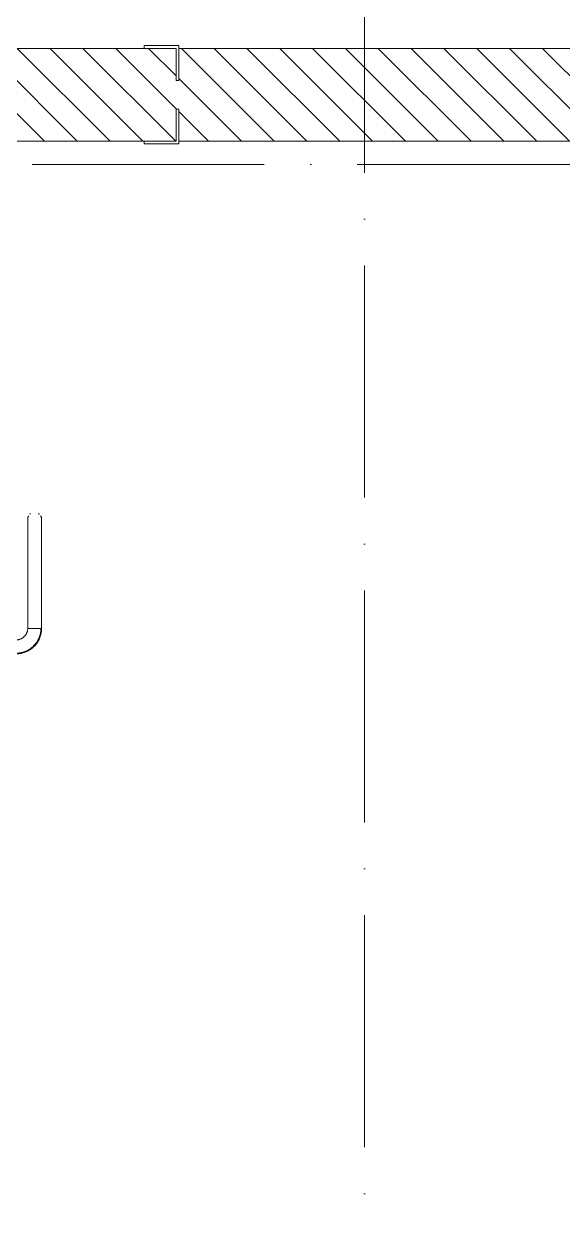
# Model space of a CAD drawing. Header units: millimetres. Extents: x -213536 to 1564669, y -45299 to 942238.
# Drawn here: x 224912 to 226073, y 226527 to 229118 of the extents above; entities that cross this region are included whole.
import ezdxf

# ---------------------------------------------------------------- set-up
doc = ezdxf.new("R2010")
doc.units = ezdxf.units.MM
doc.linetypes.add('50_200_ШТРИХ_1Т_ш5_п1_п1_', pattern=[700, 500, -100, 0, -100])
for name, color, linetype, lineweight in [('0-1', 7, 'Continuous', 5), ('0-2', 7, 'Continuous', 9), ('Обобщенные модели', 7, 'Continuous', 9), ('Ограждение', 7, 'Continuous', 9), ('Оси-2', 7, '50_200_ШТРИХ_1Т_ш5_п1_п1_', 9), ('Стены-1', 7, 'Continuous', 13), ('Штриховка разреза-1', 7, 'Continuous', 9)]:
    doc.layers.add(name, color=color, linetype=linetype, lineweight=lineweight)
doc.layers.get('0-2').off()

# ---------------------------------------------------------------- blocks, each defined once
blk = doc.blocks.new('Фахверк_СКБ_Уголок - 200_3380-28509457-АИ2_02_План отделки стен 2-го этажа _Часть 2_')
at = {"layer": 'Обобщенные модели'}
for p, q in [((200, 156), (125, 156)), ((125, 156), (125, 81)), ((200, 150), (200, 156)), ((131, 81), (131, 150)), ((131, 150), (200, 150)), ((125, 81), (131, 81)), ((131, 19), (125, 19)), ((125, 19), (125, -56)), ((131, -50), (131, 19)), ((200, -50), (131, -50)), ((200, -56), (200, -50)), ((125, -56), (200, -56))]:
    blk.add_line(p, q, dxfattribs=at)
blk = doc.blocks.new('О_Элемент поручня_Загиб_Труба_ГОСТ 87322 - О_Элемент поручня_Загиб_Труба_ГОСТ 8732-78-V271-АИ2_02_План отделки стен 2-го этажа _Часть 2_')
at = {"layer": 'Ограждение'}
blk.add_line((18649.3, 14945), (18649.3, 14975), dxfattribs=at)
at = {"layer": 'Ограждение', "flags": 128}
for points in [[(18649.3, 14945), (18651.5, 14945), (18653.7, 14945.2), (18655.9, 14945.4), (18658.1, 14945.7), (18660.3, 14946.1), (18662.4, 14946.6), (18664.5, 14947.1), (18666.6, 14947.8), (18668.7, 14948.5), (18670.8, 14949.3), (18672.8, 14950.2), (18674.7, 14951.2), (18676.7, 14952.3), (18678.5, 14953.4), (18680.4, 14954.6), (18682.2, 14955.9), (18683.9, 14957.2), (18685.6, 14958.7), (18687.2, 14960.1), (18688.8, 14961.7), (18690.3, 14963.3), (18691.7, 14965), (18693.1, 14966.7), (18694.4, 14968.5), (18695.6, 14970.3), (18696.8, 14972.2), (18697.8, 14974.1), (18698.8, 14976), (18699.8, 14978), (18700.6, 14980.1), (18701.4, 14982.1), (18702, 14984.2), (18702.6, 14986.4), (18703.1, 14988.5), (18703.5, 14990.7), (18703.9, 14992.8), (18704.1, 14995), (18704.3, 14997.2), (18704.3, 14999.4), (18704.3, 15000)], [(18674.3, 15000), (18674.3, 14999), (18674.3, 14998), (18674.2, 14997), (18674, 14996), (18673.8, 14995), (18673.6, 14994.1), (18673.4, 14993.1), (18673.1, 14992.1), (18672.7, 14991.2), (18672.4, 14990.3), (18672, 14989.4), (18671.5, 14988.5), (18671, 14987.6), (18670.5, 14986.7), (18670, 14985.9), (18669.4, 14985.1), (18668.8, 14984.3), (18668.1, 14983.5), (18667.5, 14982.8), (18666.8, 14982.1), (18666, 14981.4), (18665.3, 14980.7), (18664.5, 14980.1), (18663.7, 14979.5), (18662.8, 14979), (18662, 14978.4), (18661.1, 14978), (18660.2, 14977.5), (18659.3, 14977.1), (18658.4, 14976.7), (18657.5, 14976.4), (18656.5, 14976), (18655.5, 14975.8), (18654.6, 14975.6), (18653.6, 14975.4), (18652.6, 14975.2), (18651.6, 14975.1), (18650.6, 14975), (18649.6, 14975), (18649.3, 14975)], [(18649.3, 14946.5), (18651.5, 14946.5), (18653.6, 14946.7), (18655.7, 14946.9), (18657.9, 14947.2), (18660, 14947.6), (18662.1, 14948), (18664.1, 14948.6), (18666.2, 14949.2), (18668.2, 14949.9), (18670.2, 14950.7), (18672.1, 14951.6), (18674, 14952.5), (18675.9, 14953.6), (18677.8, 14954.7), (18679.5, 14955.8), (18681.3, 14957.1), (18683, 14958.4), (18684.6, 14959.8), (18686.2, 14961.2), (18687.7, 14962.7), (18689.2, 14964.3), (18690.6, 14965.9), (18691.9, 14967.6), (18693.2, 14969.3), (18694.4, 14971.1), (18695.5, 14972.9), (18696.5, 14974.8), (18697.5, 14976.7), (18698.4, 14978.6), (18699.2, 14980.6), (18699.9, 14982.6), (18700.6, 14984.7), (18701.2, 14986.7), (18701.7, 14988.8), (18702.1, 14990.9), (18702.4, 14993), (18702.6, 14995.1), (18702.8, 14997.3), (18702.8, 14999.4), (18702.8, 15000)]]:
    blk.add_lwpolyline(points, dxfattribs=at)
blk = doc.blocks.new('О_Элемент поручня_Площадочный_Двухуровневый_ГОСТ 87322 - О_Элемент поручня_Площадочный_Двухуровневый_ГОСТ 8732-78-V272-АИ2_02_План отделки стен 2-го этажа _Часть 2_')
at = {"layer": 'Ограждение'}
for p, q in [((180, -10), (0, -10)), ((0, -25), (0, -10)), ((0, -40), (0, -25)), ((0, -40), (180, -40))]:
    blk.add_line(p, q, dxfattribs=at)
at = {"layer": 'Ограждение', "flags": 128}
for points in [[(180, -10), (182.2, -10), (184.4, -10), (186.6, -10), (188.8, -10), (190.9, -10), (193.1, -10), (195.2, -10), (197.3, -10), (199.4, -10), (201.4, -10), (203.4, -10), (205.4, -10), (207.3, -10), (209.2, -10), (211.1, -10), (212.8, -10), (214.6, -10), (216.3, -10), (217.9, -10), (219.5, -10)], [(235, -10), (235, -10), (234.8, -10), (234.6, -10), (234.3, -10), (233.9, -10), (233.4, -10), (232.9, -10), (232.2, -10), (231.5, -10), (230.7, -10), (229.8, -10), (228.8, -10), (227.7, -10), (226.6, -10), (225.4, -10), (224.1, -10), (222.8, -10), (221.3, -10), (219.9, -10), (218.3, -10), (216.7, -10), (215, -10), (213.3, -10), (211.5, -10), (209.7, -10), (207.8, -10), (205.9, -10), (204, -10), (202, -10), (199.9, -10), (197.9, -10), (195.8, -10), (193.6, -10), (191.5, -10), (189.3, -10), (187.2, -10), (185, -10), (182.8, -10), (180.6, -10), (180, -10)], [(219.8, -10), (221, -10), (222.4, -10), (223.8, -10), (225.1, -10), (226.3, -10), (227.4, -10), (228.5, -10), (229.5, -10), (230.4, -10), (231.3, -10), (232, -10), (232.7, -10), (233.3, -10), (233.8, -10), (234.2, -10), (234.5, -10), (234.8, -10), (234.9, -10), (235, -10), (235, -10)], [(235, -10), (235.6, -10), (236.2, -10), (236.8, -10.1), (237.4, -10.2), (238, -10.3), (238.6, -10.4), (239.1, -10.6), (239.7, -10.8), (240.3, -11), (240.8, -11.2), (241.4, -11.4), (241.9, -11.7), (242.5, -12)], [(245.8, -14.5), (246.2, -15), (246.6, -15.4), (246.9, -15.9), (247.3, -16.4)], [(180, -40), (182.2, -40), (184.4, -40), (186.6, -40), (188.8, -40), (190.9, -40), (193.1, -40), (195.2, -40), (197.3, -40), (199.4, -40), (201.4, -40), (203.4, -40), (205.4, -40), (207.3, -40), (209.2, -40), (211.1, -40), (212.8, -40), (214.6, -40), (216.3, -40), (217.9, -40), (219.5, -40), (221, -40), (222.4, -40), (223.8, -40), (225.1, -40), (226.3, -40), (227.4, -40), (228.5, -40), (229.5, -40), (230.4, -40), (231.3, -40), (232, -40), (232.7, -40), (233.3, -40), (233.8, -40), (234.2, -40), (234.5, -40), (234.8, -40), (234.9, -40), (235, -40), (235, -40)], [(219.8, -40), (218.3, -40), (216.7, -40), (215, -40), (213.3, -40), (211.5, -40), (209.7, -40), (207.8, -40), (205.9, -40), (204, -40), (202, -40), (199.9, -40), (197.9, -40), (195.8, -40), (193.6, -40), (191.5, -40), (189.3, -40), (187.2, -40), (185, -40), (182.8, -40), (180.6, -40)], [(235, -40), (235, -40), (234.8, -40), (234.6, -40), (234.3, -40), (233.9, -40), (233.4, -40), (232.9, -40), (232.2, -40), (231.5, -40), (230.7, -40), (229.8, -40), (228.8, -40), (227.7, -40), (226.6, -40), (225.4, -40), (224.1, -40), (222.8, -40), (221.3, -40), (219.9, -40)], [(242.6, -37.9), (242.1, -38.2), (241.5, -38.5), (241, -38.8), (240.4, -39), (239.9, -39.2), (239.3, -39.4), (238.7, -39.5), (238.1, -39.7), (237.5, -39.8), (237, -39.9), (236.4, -39.9), (235.8, -40), (235.2, -40), (235, -40)], [(247.4, -33.5), (247, -34), (246.7, -34.4), (246.3, -34.9), (245.9, -35.3)]]:
    blk.add_lwpolyline(points, dxfattribs=at)
blk = doc.blocks.new('0125-Р-ОО-Ш2-АР-о_23_10_2024_rvt-1-АИ2_02_План отделки стен 2-го этажа _Часть 2_')
at = {"layer": 'Штриховка разреза-1'}
h = blk.add_hatch(dxfattribs=at)
h.set_pattern_fill('FP_2', color=256, style=0, pattern_type=2)
h.set_pattern_definition([(135, (0, 0), (-35.35534, -35.35534), [])])
h.paths.add_polyline_path([(22000, 16050), (22000, 16119), (22006, 16119), (22006, 16050), (22700, 16050), (22700, 16250), (22006, 16250), (22006, 16181), (22000, 16181), (22000, 16250), (19000, 16250), (19000, 16181), (18994, 16181), (18994, 16250), (16800, 16250), (16800, 16050), (18994, 16050), (18994, 16119), (19000, 16119), (19000, 16050), (20187, 16050)], flags=0)
at = {"layer": 'Стены-1'}
for p, q in [((18925, 16250), (16800, 16250)), ((22000, 16250), (19000, 16250)), ((16800, 16050), (18925, 16050)), ((19000, 16050), (22000, 16050))]:
    blk.add_line(p, q, dxfattribs=at)
at = {"layer": '0-2'}
for name, p, rotation in [('Фахверк_СКБ_Уголок - 200_3380-28509457-АИ2_02_План отделки стен 2-го этажа _Часть 2_', (19125, 16200), 180), ('О_Элемент поручня_Площадочный_Двухуровневый_ГОСТ 87322 - О_Элемент поручня_Площадочный_Двухуровневый_ГОСТ 8732-78-V272-АИ2_02_План отделки стен 2-го этажа _Часть 2_', (18664.3, 15000), 90.0000000000002)]:
    blk.add_blockref(name, p, dxfattribs=dict(at, rotation=rotation))
blk.add_blockref('О_Элемент поручня_Загиб_Труба_ГОСТ 87322 - О_Элемент поручня_Загиб_Труба_ГОСТ 8732-78-V271-АИ2_02_План отделки стен 2-го этажа _Часть 2_', (0, 0), dxfattribs=at)
blk = doc.blocks.new('Оси1')
at = {"layer": 'Оси-2'}
for p, q in [((225645.6, 210594.5), (225645.6, 264395.4)), ((203926.8, 228815.2), (234645.6, 228815.2))]:
    blk.add_line(p, q, dxfattribs=at)

msp = doc.modelspace()

# ---------------------------------------------------------------- block references
at = {"color": 2, "lineweight": 30}
msp.add_blockref('Оси1', (0, 0), dxfattribs=at)
at = {"layer": '0-1'}
msp.add_blockref('0125-Р-ОО-Ш2-АР-о_23_10_2024_rvt-1-АИ2_02_План отделки стен 2-го этажа _Часть 2_', (206245.6, 212815.2), dxfattribs=at)

doc.saveas('drawing.dxf')
